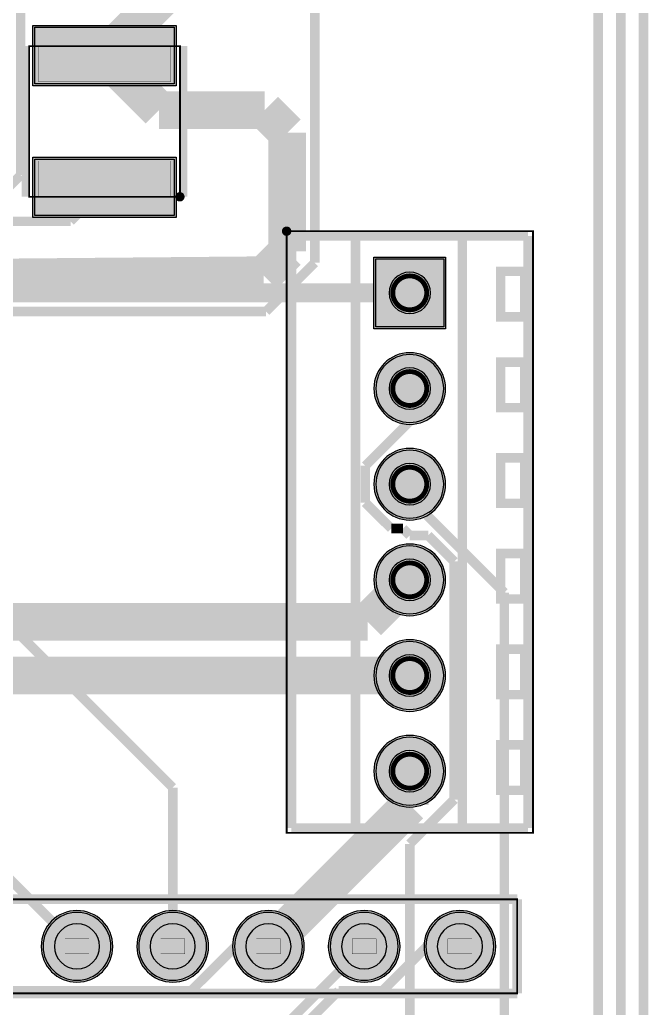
# Model space of a CAD drawing. Header units: millimetres. Extents: x 38.7 to 94.6, y -93.1 to -28.6.
# Drawn here: x 77.95 to 94.63, y -71.34 to -45.1 of the extents above; entities that cross this region are included whole.
import ezdxf

# ---------------------------------------------------------------- set-up
doc = ezdxf.new("R2010")
doc.units = ezdxf.units.MM
doc.header["$MEASUREMENT"] = 0
for name, color, linetype, true_color in [('Board-Outline-Layer', 7, 'Continuous', 0xff00ff), ('Bottom-Layer', 7, 'Continuous', 0x0000ff), ('Bottom-Paste-Mask-Layer', 7, 'Continuous', 0x800000), ('Bottom-Solder-Mask-Layer', 7, 'Continuous', 0xaa00ff), ('Component-Marking-Layer', 7, 'Continuous', 0x66ffcc), ('Component-Shape-Layer', 7, 'Continuous', 0x00cccc), ('Hole-Layer', 7, 'Continuous', 0x222222), ('Multi-Layer', 7, 'Continuous', 0xc0c0c0), ('Pin-Soldering-Layer', 7, 'Continuous', 0xcc9999), ('Top-Layer', 7, 'Continuous', 0xff0000), ('Top-Paste-Mask-Layer', 7, 'Continuous', 0x808080), ('Top-Silkscreen-Layer', 7, 'Continuous', 0xffcc00), ('Top-Solder-Mask-Layer', 7, 'Continuous', 0x800080)]:
    doc.layers.add(name, color=color, linetype=linetype, true_color=true_color)

msp = doc.modelspace()

# ---------------------------------------------------------------- hatches: boundary and pattern name
at = {"layer": 'Bottom-Layer'}
for points in [[(87.4, -51.45), (89.2, -51.45), (89.2, -53.25), (87.4, -53.25)], [(87.4, -54.89, 1), (89.2, -54.89, 1)], [(87.4, -57.43, 1), (89.2, -57.43, 1)], [(87.4, -59.97, 1), (89.2, -59.97, 1)], [(87.4, -62.51, 1), (89.2, -62.51, 1)], [(87.4, -65.05, 1), (89.2, -65.05, 1)], [(78.57, -69.7, 1), (80.37, -69.7, 1)], [(81.11, -69.7, 1), (82.91, -69.7, 1)], [(83.65, -69.7, 1), (85.45, -69.7, 1)], [(86.19, -69.7, 1), (87.99, -69.7, 1)], [(88.73, -69.7, 1), (90.53, -69.7, 1)]]:
    msp.add_hatch(color=256, dxfattribs=at).paths.add_polyline_path(points)
at = {"layer": 'Bottom-Paste-Mask-Layer'}
for points in [[(87.4, -51.45), (89.2, -51.45), (89.2, -53.25), (87.4, -53.25)], [(87.4, -54.89, 1), (89.2, -54.89, 1)], [(87.4, -57.43, 1), (89.2, -57.43, 1)], [(87.4, -59.97, 1), (89.2, -59.97, 1)], [(87.4, -62.51, 1), (89.2, -62.51, 1)], [(87.4, -65.05, 1), (89.2, -65.05, 1)], [(78.57, -69.7, 1), (80.37, -69.7, 1)], [(81.11, -69.7, 1), (82.91, -69.7, 1)], [(83.65, -69.7, 1), (85.45, -69.7, 1)], [(86.19, -69.7, 1), (87.99, -69.7, 1)], [(88.73, -69.7, 1), (90.53, -69.7, 1)]]:
    msp.add_hatch(color=256, dxfattribs=at).paths.add_polyline_path(points)
at = {"layer": 'Bottom-Solder-Mask-Layer'}
for points in [[(87.349, -51.399), (89.251, -51.399), (89.251, -53.301), (87.349, -53.301)], [(87.349, -54.89, 1), (89.251, -54.89, 1)], [(87.349, -57.43, 1), (89.251, -57.43, 1)], [(87.349, -59.97, 1), (89.251, -59.97, 1)], [(87.349, -62.51, 1), (89.251, -62.51, 1)], [(87.349, -65.05, 1), (89.251, -65.05, 1)], [(78.519, -69.7, 1), (80.421, -69.7, 1)], [(81.059, -69.7, 1), (82.961, -69.7, 1)], [(83.599, -69.7, 1), (85.501, -69.7, 1)], [(86.139, -69.7, 1), (88.041, -69.7, 1)], [(88.679, -69.7, 1), (90.581, -69.7, 1)]]:
    msp.add_hatch(color=256, dxfattribs=at).paths.add_polyline_path(points)
at = {"layer": 'Component-Marking-Layer'}
for points in [[(82.14, -49.8, 1), (82.26, -49.8, 1)], [(82.14, -49.8, 1), (82.26, -49.8, 1)], [(84.973, -50.713, 1), (85.093, -50.713, 1)], [(84.973, -50.713, 1), (85.093, -50.713, 1)]]:
    msp.add_hatch(color=256, dxfattribs=at).paths.add_polyline_path(points)
at = {"layer": 'Hole-Layer'}
for points in [[(87.75, -52.35, 1), (88.85, -52.35, 1)], [(87.75, -54.89, 1), (88.85, -54.89, 1)], [(87.75, -57.43, 1), (88.85, -57.43, 1)], [(87.75, -59.97, 1), (88.85, -59.97, 1)], [(87.75, -62.51, 1), (88.85, -62.51, 1)], [(87.75, -65.05, 1), (88.85, -65.05, 1)], [(78.87, -69.7, 1), (80.07, -69.7, 1)], [(81.41, -69.7, 1), (82.61, -69.7, 1)], [(83.95, -69.7, 1), (85.15, -69.7, 1)], [(86.49, -69.7, 1), (87.69, -69.7, 1)], [(89.03, -69.7, 1), (90.23, -69.7, 1)]]:
    msp.add_hatch(color=256, dxfattribs=at).paths.add_polyline_path(points)
at = {"layer": 'Multi-Layer'}
for points in [[(87.4, -51.45), (89.2, -51.45), (89.2, -53.25), (87.4, -53.25)], [(87.4, -51.45), (89.2, -51.45), (89.2, -53.25), (87.4, -53.25)], [(87.4, -51.45), (89.2, -51.45), (89.2, -53.25), (87.4, -53.25)], [(87.4, -54.89, 1), (89.2, -54.89, 1)], [(87.4, -54.89, 1), (89.2, -54.89, 1)], [(87.4, -54.89, 1), (89.2, -54.89, 1)], [(87.4, -57.43, 1), (89.2, -57.43, 1)], [(87.4, -57.43, 1), (89.2, -57.43, 1)], [(87.4, -57.43, 1), (89.2, -57.43, 1)], [(87.4, -59.97, 1), (89.2, -59.97, 1)], [(87.4, -59.97, 1), (89.2, -59.97, 1)], [(87.4, -59.97, 1), (89.2, -59.97, 1)], [(87.4, -62.51, 1), (89.2, -62.51, 1)], [(87.4, -62.51, 1), (89.2, -62.51, 1)], [(87.4, -62.51, 1), (89.2, -62.51, 1)], [(87.4, -65.05, 1), (89.2, -65.05, 1)], [(87.4, -65.05, 1), (89.2, -65.05, 1)], [(87.4, -65.05, 1), (89.2, -65.05, 1)], [(78.57, -69.7, 1), (80.37, -69.7, 1)], [(78.57, -69.7, 1), (80.37, -69.7, 1)], [(78.57, -69.7, 1), (80.37, -69.7, 1)], [(81.11, -69.7, 1), (82.91, -69.7, 1)], [(81.11, -69.7, 1), (82.91, -69.7, 1)], [(81.11, -69.7, 1), (82.91, -69.7, 1)], [(83.65, -69.7, 1), (85.45, -69.7, 1)], [(83.65, -69.7, 1), (85.45, -69.7, 1)], [(83.65, -69.7, 1), (85.45, -69.7, 1)], [(86.19, -69.7, 1), (87.99, -69.7, 1)], [(86.19, -69.7, 1), (87.99, -69.7, 1)], [(86.19, -69.7, 1), (87.99, -69.7, 1)], [(88.73, -69.7, 1), (90.53, -69.7, 1)], [(88.73, -69.7, 1), (90.53, -69.7, 1)], [(88.73, -69.7, 1), (90.53, -69.7, 1)]]:
    msp.add_hatch(color=256, dxfattribs=at).paths.add_polyline_path(points)
at = {"layer": 'Pin-Soldering-Layer'}
for points in [[(78.45, -45.8), (81.95, -45.8), (81.95, -46.75), (78.45, -46.75)], [(78.45, -45.8), (81.95, -45.8), (81.95, -46.75), (78.45, -46.75)], [(81.95, -49.8), (78.45, -49.8), (78.45, -48.85), (81.95, -48.85)], [(81.95, -49.8), (78.45, -49.8), (78.45, -48.85), (81.95, -48.85)], [(87.85, -52.35, 1), (88.75, -52.35, 1)], [(87.85, -52.35, 1), (88.75, -52.35, 1)], [(87.85, -54.89, 1), (88.75, -54.89, 1)], [(87.85, -54.89, 1), (88.75, -54.89, 1)], [(87.85, -57.43, 1), (88.75, -57.43, 1)], [(87.85, -57.43, 1), (88.75, -57.43, 1)], [(87.85, -59.97, 1), (88.75, -59.97, 1)], [(87.85, -59.97, 1), (88.75, -59.97, 1)], [(87.85, -62.51, 1), (88.75, -62.51, 1)], [(87.85, -62.51, 1), (88.75, -62.51, 1)], [(87.85, -65.05, 1), (88.75, -65.05, 1)], [(87.85, -65.05, 1), (88.75, -65.05, 1)], [(79.15, -69.5), (79.79, -69.5), (79.79, -69.9), (79.15, -69.9)], [(79.15, -69.5), (79.79, -69.5), (79.79, -69.9), (79.15, -69.9)], [(81.69, -69.5), (82.33, -69.5), (82.33, -69.9), (81.69, -69.9)], [(81.69, -69.5), (82.33, -69.5), (82.33, -69.9), (81.69, -69.9)], [(84.23, -69.5), (84.87, -69.5), (84.87, -69.9), (84.23, -69.9)], [(84.23, -69.5), (84.87, -69.5), (84.87, -69.9), (84.23, -69.9)], [(86.77, -69.5), (87.41, -69.5), (87.41, -69.9), (86.77, -69.9)], [(86.77, -69.5), (87.41, -69.5), (87.41, -69.9), (86.77, -69.9)], [(89.31, -69.5), (89.95, -69.5), (89.95, -69.9), (89.31, -69.9)], [(89.31, -69.5), (89.95, -69.5), (89.95, -69.9), (89.31, -69.9)]]:
    msp.add_hatch(color=256, dxfattribs=at).paths.add_polyline_path(points)
at = {"layer": 'Top-Layer'}
for points in [[(82.05, -46.8), (78.35, -46.8), (78.35, -45.3), (82.05, -45.3)], [(82.05, -50.3), (78.35, -50.3), (78.35, -48.8), (82.05, -48.8)], [(87.4, -51.45), (89.2, -51.45), (89.2, -53.25), (87.4, -53.25)], [(87.4, -54.89, 1), (89.2, -54.89, 1)], [(87.4, -57.43, 1), (89.2, -57.43, 1)], [(87.4, -59.97, 1), (89.2, -59.97, 1)], [(87.4, -62.51, 1), (89.2, -62.51, 1)], [(87.4, -65.05, 1), (89.2, -65.05, 1)], [(78.57, -69.7, 1), (80.37, -69.7, 1)], [(81.11, -69.7, 1), (82.91, -69.7, 1)], [(83.65, -69.7, 1), (85.45, -69.7, 1)], [(86.19, -69.7, 1), (87.99, -69.7, 1)], [(88.73, -69.7, 1), (90.53, -69.7, 1)]]:
    msp.add_hatch(color=256, dxfattribs=at).paths.add_polyline_path(points)
at = {"layer": 'Top-Paste-Mask-Layer'}
for points in [[(82.05, -46.8), (78.35, -46.8), (78.35, -45.3), (82.05, -45.3)], [(82.05, -50.3), (78.35, -50.3), (78.35, -48.8), (82.05, -48.8)], [(87.4, -51.45), (89.2, -51.45), (89.2, -53.25), (87.4, -53.25)], [(87.4, -54.89, 1), (89.2, -54.89, 1)], [(87.4, -57.43, 1), (89.2, -57.43, 1)], [(87.4, -59.97, 1), (89.2, -59.97, 1)], [(87.4, -62.51, 1), (89.2, -62.51, 1)], [(87.4, -65.05, 1), (89.2, -65.05, 1)], [(78.57, -69.7, 1), (80.37, -69.7, 1)], [(81.11, -69.7, 1), (82.91, -69.7, 1)], [(83.65, -69.7, 1), (85.45, -69.7, 1)], [(86.19, -69.7, 1), (87.99, -69.7, 1)], [(88.73, -69.7, 1), (90.53, -69.7, 1)]]:
    msp.add_hatch(color=256, dxfattribs=at).paths.add_polyline_path(points)
at = {"layer": 'Top-Solder-Mask-Layer'}
for points in [[(82.101, -46.851), (78.299, -46.851), (78.299, -45.249), (82.101, -45.249)], [(82.101, -50.351), (78.299, -50.351), (78.299, -48.749), (82.101, -48.749)], [(87.349, -51.399), (89.251, -51.399), (89.251, -53.301), (87.349, -53.301)], [(87.349, -54.89, 1), (89.251, -54.89, 1)], [(87.349, -57.43, 1), (89.251, -57.43, 1)], [(87.349, -59.97, 1), (89.251, -59.97, 1)], [(87.349, -62.51, 1), (89.251, -62.51, 1)], [(87.349, -65.05, 1), (89.251, -65.05, 1)], [(78.519, -69.7, 1), (80.421, -69.7, 1)], [(81.059, -69.7, 1), (82.961, -69.7, 1)], [(83.599, -69.7, 1), (85.501, -69.7, 1)], [(86.139, -69.7, 1), (88.041, -69.7, 1)], [(88.679, -69.7, 1), (90.581, -69.7, 1)]]:
    msp.add_hatch(color=256, dxfattribs=at).paths.add_polyline_path(points)

# ---------------------------------------------------------------- linework, layer by layer
at = {"layer": 'Board-Outline-Layer', "const_width": 0.254}
msp.add_lwpolyline([(38.8, -93), (38.8, -28.7), (94.5, -28.7), (94.5, -93)], close=True, dxfattribs=at)
at = {"layer": 'Bottom-Layer'}
for points, const_width in [([(68.14, -51.615), (82.01, -65.485)], 0.254), ([(88.3, -52.35), (69.798, -52.35)], 0.5), ([(67.5, -57.73), (79.47, -69.7)], 0.254), ([(82.01, -65.485), (82.01, -69.7)], 0.254), ([(84.69, -72.1), (87.09, -69.7)], 0.254), ([(87.579, -70.879), (88.758, -69.7)], 0.254), ([(88.758, -69.7), (89.63, -69.7)], 0.254), ([(84.838, -72.456), (86.415, -70.879)], 0.254), ([(86.415, -70.879), (87.579, -70.879)], 0.254)]:
    msp.add_lwpolyline(points, dxfattribs=dict(at, const_width=const_width))
msp.add_lwpolyline([(87.4, -51.45), (89.2, -51.45), (89.2, -53.25), (87.4, -53.25)], close=True, dxfattribs=at)
for points in [[(87.4, -54.89, 1), (89.2, -54.89), (89.2, -54.89, 1), (87.4, -54.89)], [(87.4, -57.43, 1), (89.2, -57.43), (89.2, -57.43, 1), (87.4, -57.43)], [(87.4, -59.97, 1), (89.2, -59.97), (89.2, -59.97, 1), (87.4, -59.97)], [(87.4, -62.51, 1), (89.2, -62.51), (89.2, -62.51, 1), (87.4, -62.51)], [(87.4, -65.05, 1), (89.2, -65.05), (89.2, -65.05, 1), (87.4, -65.05)], [(78.57, -69.7, 1), (80.37, -69.7), (80.37, -69.7, 1), (78.57, -69.7)], [(81.11, -69.7, 1), (82.91, -69.7), (82.91, -69.7, 1), (81.11, -69.7)], [(83.65, -69.7, 1), (85.45, -69.7), (85.45, -69.7, 1), (83.65, -69.7)], [(86.19, -69.7, 1), (87.99, -69.7), (87.99, -69.7, 1), (86.19, -69.7)], [(88.73, -69.7, 1), (90.53, -69.7), (90.53, -69.7, 1), (88.73, -69.7)]]:
    msp.add_lwpolyline(points, format="xyb", dxfattribs=at)
at = {"layer": 'Bottom-Paste-Mask-Layer'}
msp.add_lwpolyline([(87.4, -51.45), (89.2, -51.45), (89.2, -53.25), (87.4, -53.25)], close=True, dxfattribs=at)
for points in [[(87.4, -54.89, 1), (89.2, -54.89), (89.2, -54.89, 1), (87.4, -54.89)], [(87.4, -57.43, 1), (89.2, -57.43), (89.2, -57.43, 1), (87.4, -57.43)], [(87.4, -59.97, 1), (89.2, -59.97), (89.2, -59.97, 1), (87.4, -59.97)], [(87.4, -62.51, 1), (89.2, -62.51), (89.2, -62.51, 1), (87.4, -62.51)], [(87.4, -65.05, 1), (89.2, -65.05), (89.2, -65.05, 1), (87.4, -65.05)], [(78.57, -69.7, 1), (80.37, -69.7), (80.37, -69.7, 1), (78.57, -69.7)], [(81.11, -69.7, 1), (82.91, -69.7), (82.91, -69.7, 1), (81.11, -69.7)], [(83.65, -69.7, 1), (85.45, -69.7), (85.45, -69.7, 1), (83.65, -69.7)], [(86.19, -69.7, 1), (87.99, -69.7), (87.99, -69.7, 1), (86.19, -69.7)], [(88.73, -69.7, 1), (90.53, -69.7), (90.53, -69.7, 1), (88.73, -69.7)]]:
    msp.add_lwpolyline(points, format="xyb", dxfattribs=at)
at = {"layer": 'Bottom-Solder-Mask-Layer'}
msp.add_lwpolyline([(87.349, -51.399), (89.251, -51.399), (89.251, -53.301), (87.349, -53.301)], close=True, dxfattribs=at)
for points in [[(87.349, -54.89, 1), (89.251, -54.89), (89.251, -54.89, 1), (87.349, -54.89)], [(87.349, -57.43, 1), (89.251, -57.43), (89.251, -57.43, 1), (87.349, -57.43)], [(87.349, -59.97, 1), (89.251, -59.97), (89.251, -59.97, 1), (87.349, -59.97)], [(87.349, -62.51, 1), (89.251, -62.51), (89.251, -62.51, 1), (87.349, -62.51)], [(87.349, -65.05, 1), (89.251, -65.05), (89.251, -65.05, 1), (87.349, -65.05)], [(78.519, -69.7, 1), (80.421, -69.7), (80.421, -69.7, 1), (78.519, -69.7)], [(81.059, -69.7, 1), (82.961, -69.7), (82.961, -69.7, 1), (81.059, -69.7)], [(83.599, -69.7, 1), (85.501, -69.7), (85.501, -69.7, 1), (83.599, -69.7)], [(86.139, -69.7, 1), (88.041, -69.7), (88.041, -69.7, 1), (86.139, -69.7)], [(88.679, -69.7, 1), (90.581, -69.7), (90.581, -69.7, 1), (88.679, -69.7)]]:
    msp.add_lwpolyline(points, format="xyb", dxfattribs=at)
at = {"layer": 'Component-Marking-Layer', "const_width": 0.129}
msp.add_lwpolyline([(82.14, -49.8, 1), (82.26, -49.8), (82.26, -49.8, 1), (82.14, -49.8)], format="xyb", dxfattribs=at)
msp.add_lwpolyline([(82.14, -49.8, 1), (82.26, -49.8), (82.26, -49.8, 1), (82.14, -49.8)], format="xyb", dxfattribs=at)
msp.add_lwpolyline([(84.973, -50.713, 1), (85.093, -50.713, 1)], format="xyb", close=True, dxfattribs=at)
msp.add_lwpolyline([(84.973, -50.713, 1), (85.093, -50.713, 1)], format="xyb", close=True, dxfattribs=at)
at = {"layer": 'Component-Shape-Layer', "const_width": 0.0508}
for points in [[(82.2, -49.8), (78.2, -49.8), (78.2, -45.8), (82.2, -45.8)], [(82.2, -49.8), (78.2, -49.8), (78.2, -45.8), (82.2, -45.8)], [(91.567, -50.713), (91.567, -66.687), (85.033, -66.687), (85.033, -50.713)], [(91.567, -50.713), (91.567, -66.687), (85.033, -66.687), (85.033, -50.713)], [(39.85, -70.95), (39.85, -68.45), (91.15, -68.45), (91.15, -70.95)], [(39.85, -70.95), (39.85, -68.45), (91.15, -68.45), (91.15, -70.95)]]:
    msp.add_lwpolyline(points, close=True, dxfattribs=at)
at = {"layer": 'Hole-Layer'}
for points in [[(87.75, -52.35, 1), (88.85, -52.35), (88.85, -52.35, 1), (87.75, -52.35)], [(87.75, -54.89, 1), (88.85, -54.89), (88.85, -54.89, 1), (87.75, -54.89)], [(87.75, -57.43, 1), (88.85, -57.43), (88.85, -57.43, 1), (87.75, -57.43)], [(87.75, -59.97, 1), (88.85, -59.97), (88.85, -59.97, 1), (87.75, -59.97)], [(87.75, -62.51, 1), (88.85, -62.51), (88.85, -62.51, 1), (87.75, -62.51)], [(87.75, -65.05, 1), (88.85, -65.05), (88.85, -65.05, 1), (87.75, -65.05)], [(78.87, -69.7, 1), (80.07, -69.7), (80.07, -69.7, 1), (78.87, -69.7)], [(81.41, -69.7, 1), (82.61, -69.7), (82.61, -69.7, 1), (81.41, -69.7)], [(83.95, -69.7, 1), (85.15, -69.7), (85.15, -69.7, 1), (83.95, -69.7)], [(86.49, -69.7, 1), (87.69, -69.7), (87.69, -69.7, 1), (86.49, -69.7)], [(89.03, -69.7, 1), (90.23, -69.7), (90.23, -69.7, 1), (89.03, -69.7)]]:
    msp.add_lwpolyline(points, format="xyb", dxfattribs=at)
at = {"layer": 'Multi-Layer'}
msp.add_lwpolyline([(87.4, -51.45), (89.2, -51.45), (89.2, -53.25), (87.4, -53.25)], close=True, dxfattribs=at)
msp.add_lwpolyline([(87.4, -51.45), (89.2, -51.45), (89.2, -53.25), (87.4, -53.25)], close=True, dxfattribs=at)
msp.add_lwpolyline([(87.4, -51.45), (89.2, -51.45), (89.2, -53.25), (87.4, -53.25)], close=True, dxfattribs=at)
for points in [[(87.4, -54.89, 1), (89.2, -54.89), (89.2, -54.89, 1), (87.4, -54.89)], [(87.4, -54.89, 1), (89.2, -54.89), (89.2, -54.89, 1), (87.4, -54.89)], [(87.4, -54.89, 1), (89.2, -54.89), (89.2, -54.89, 1), (87.4, -54.89)], [(87.4, -57.43, 1), (89.2, -57.43), (89.2, -57.43, 1), (87.4, -57.43)], [(87.4, -57.43, 1), (89.2, -57.43), (89.2, -57.43, 1), (87.4, -57.43)], [(87.4, -57.43, 1), (89.2, -57.43), (89.2, -57.43, 1), (87.4, -57.43)], [(87.4, -59.97, 1), (89.2, -59.97), (89.2, -59.97, 1), (87.4, -59.97)], [(87.4, -59.97, 1), (89.2, -59.97), (89.2, -59.97, 1), (87.4, -59.97)], [(87.4, -59.97, 1), (89.2, -59.97), (89.2, -59.97, 1), (87.4, -59.97)], [(87.4, -62.51, 1), (89.2, -62.51), (89.2, -62.51, 1), (87.4, -62.51)], [(87.4, -62.51, 1), (89.2, -62.51), (89.2, -62.51, 1), (87.4, -62.51)], [(87.4, -62.51, 1), (89.2, -62.51), (89.2, -62.51, 1), (87.4, -62.51)], [(87.4, -65.05, 1), (89.2, -65.05), (89.2, -65.05, 1), (87.4, -65.05)], [(87.4, -65.05, 1), (89.2, -65.05), (89.2, -65.05, 1), (87.4, -65.05)], [(87.4, -65.05, 1), (89.2, -65.05), (89.2, -65.05, 1), (87.4, -65.05)], [(78.57, -69.7, 1), (80.37, -69.7), (80.37, -69.7, 1), (78.57, -69.7)], [(78.57, -69.7, 1), (80.37, -69.7), (80.37, -69.7, 1), (78.57, -69.7)], [(78.57, -69.7, 1), (80.37, -69.7), (80.37, -69.7, 1), (78.57, -69.7)], [(81.11, -69.7, 1), (82.91, -69.7), (82.91, -69.7, 1), (81.11, -69.7)], [(81.11, -69.7, 1), (82.91, -69.7), (82.91, -69.7, 1), (81.11, -69.7)], [(81.11, -69.7, 1), (82.91, -69.7), (82.91, -69.7, 1), (81.11, -69.7)], [(83.65, -69.7, 1), (85.45, -69.7), (85.45, -69.7, 1), (83.65, -69.7)], [(83.65, -69.7, 1), (85.45, -69.7), (85.45, -69.7, 1), (83.65, -69.7)], [(83.65, -69.7, 1), (85.45, -69.7), (85.45, -69.7, 1), (83.65, -69.7)], [(86.19, -69.7, 1), (87.99, -69.7), (87.99, -69.7, 1), (86.19, -69.7)], [(86.19, -69.7, 1), (87.99, -69.7), (87.99, -69.7, 1), (86.19, -69.7)], [(86.19, -69.7, 1), (87.99, -69.7), (87.99, -69.7, 1), (86.19, -69.7)], [(88.73, -69.7, 1), (90.53, -69.7), (90.53, -69.7, 1), (88.73, -69.7)], [(88.73, -69.7, 1), (90.53, -69.7), (90.53, -69.7, 1), (88.73, -69.7)], [(88.73, -69.7, 1), (90.53, -69.7), (90.53, -69.7, 1), (88.73, -69.7)]]:
    msp.add_lwpolyline(points, format="xyb", dxfattribs=at)
at = {"layer": 'Pin-Soldering-Layer', "const_width": 0.00508}
for points in [[(78.45, -45.8), (81.95, -45.8), (81.95, -46.75), (78.45, -46.75)], [(78.45, -45.8), (81.95, -45.8), (81.95, -46.75), (78.45, -46.75)], [(81.95, -49.8), (78.45, -49.8), (78.45, -48.85), (81.95, -48.85)], [(81.95, -49.8), (78.45, -49.8), (78.45, -48.85), (81.95, -48.85)], [(79.15, -69.5), (79.79, -69.5), (79.79, -69.9), (79.15, -69.9)], [(79.15, -69.5), (79.79, -69.5), (79.79, -69.9), (79.15, -69.9)], [(81.69, -69.5), (82.33, -69.5), (82.33, -69.9), (81.69, -69.9)], [(81.69, -69.5), (82.33, -69.5), (82.33, -69.9), (81.69, -69.9)], [(84.23, -69.5), (84.87, -69.5), (84.87, -69.9), (84.23, -69.9)], [(84.23, -69.5), (84.87, -69.5), (84.87, -69.9), (84.23, -69.9)], [(86.77, -69.5), (87.41, -69.5), (87.41, -69.9), (86.77, -69.9)], [(86.77, -69.5), (87.41, -69.5), (87.41, -69.9), (86.77, -69.9)], [(89.31, -69.5), (89.95, -69.5), (89.95, -69.9), (89.31, -69.9)], [(89.31, -69.5), (89.95, -69.5), (89.95, -69.9), (89.31, -69.9)]]:
    msp.add_lwpolyline(points, close=True, dxfattribs=at)
at = {"layer": 'Pin-Soldering-Layer', "const_width": 0.129}
for points in [[(87.85, -52.35, 1), (88.75, -52.35), (88.75, -52.35, 1), (87.85, -52.35)], [(87.85, -52.35, 1), (88.75, -52.35), (88.75, -52.35, 1), (87.85, -52.35)], [(87.85, -54.89, 1), (88.75, -54.89), (88.75, -54.89, 1), (87.85, -54.89)], [(87.85, -54.89, 1), (88.75, -54.89), (88.75, -54.89, 1), (87.85, -54.89)], [(87.85, -57.43, 1), (88.75, -57.43), (88.75, -57.43, 1), (87.85, -57.43)], [(87.85, -57.43, 1), (88.75, -57.43), (88.75, -57.43, 1), (87.85, -57.43)], [(87.85, -59.97, 1), (88.75, -59.97), (88.75, -59.97, 1), (87.85, -59.97)], [(87.85, -59.97, 1), (88.75, -59.97), (88.75, -59.97, 1), (87.85, -59.97)], [(87.85, -62.51, 1), (88.75, -62.51), (88.75, -62.51, 1), (87.85, -62.51)], [(87.85, -62.51, 1), (88.75, -62.51), (88.75, -62.51, 1), (87.85, -62.51)], [(87.85, -65.05, 1), (88.75, -65.05), (88.75, -65.05, 1), (87.85, -65.05)], [(87.85, -65.05, 1), (88.75, -65.05), (88.75, -65.05, 1), (87.85, -65.05)]]:
    msp.add_lwpolyline(points, format="xyb", dxfattribs=at)
at = {"layer": 'Top-Layer'}
for points, const_width in [([(93.9, -32.9), (93.9, -77.9)], 0.254), ([(93.3, -33.2), (93.3, -76.87)], 0.254), ([(85.779, -51.552), (85.779, -36.831)], 0.254), ([(77.975, -43.6), (77.975, -49.225)], 0.254), ([(81.8, -44.45), (80.2, -46.05)], 1), ([(80.2, -46.05), (81.65, -47.5)], 1), ([(81.65, -47.5), (84.45, -47.5)], 1), ([(84.45, -47.5), (85.05, -48.1)], 1), ([(85.05, -48.1), (85.05, -51.25)], 1), ([(77.975, -49.225), (77.6, -49.6)], 0.254), ([(79.3, -50.45), (80.2, -49.55)], 0.254), ([(76.25, -50.45), (79.3, -50.45)], 0.254), ([(85.05, -51.25), (84.419, -51.881)], 1), ([(84.419, -51.881), (69.851, -52.009)], 1), ([(84.486, -52.845), (85.779, -51.552)], 0.254), ([(69.1, -52.845), (84.486, -52.845)], 0.254), ([(88.3, -54.89), (88.3, -55.763)], 0.254), ([(88.3, -55.763), (87.121, -56.942)], 0.254), ([(87.121, -56.942), (87.121, -57.919)], 0.254), ([(88.3, -57.43), (88.3, -57.799)], 0.254), ([(88.3, -57.799), (90.809, -60.308)], 0.254), ([(87.121, -57.919), (87.812, -58.609)], 0.254), ([(87.812, -58.609), (88.118, -58.609)], 0.254), ([(88.118, -58.609), (88.3, -58.791)], 0.254), ([(88.3, -58.791), (88.789, -58.791)], 0.254), ([(88.789, -58.791), (89.479, -59.482)], 0.254), ([(87.186, -61.084), (88.3, -59.97)], 1), ([(89.479, -59.482), (89.479, -65.802)], 0.254), ([(90.809, -60.308), (90.809, -77.091)], 0.254), ([(68.909, -61.084), (87.186, -61.084)], 1), ([(68.235, -62.51), (88.3, -62.51)], 1), ([(88.3, -65.05), (88.3, -65.95)], 1), ([(88.3, -65.95), (84.55, -69.7)], 1), ([(89.479, -65.802), (88.3, -66.981)], 0.254), ([(88.3, -66.981), (88.3, -78.2)], 0.254), ([(82.499, -70.879), (83.678, -69.7)], 0.254), ([(83.678, -69.7), (84.55, -69.7)], 0.254), ([(76.442, -70.879), (82.499, -70.879)], 0.254)]:
    msp.add_lwpolyline(points, dxfattribs=dict(at, const_width=const_width))
for points in [[(82.05, -46.8), (78.35, -46.8), (78.35, -45.3), (82.05, -45.3)], [(82.05, -50.3), (78.35, -50.3), (78.35, -48.8), (82.05, -48.8)], [(87.4, -51.45), (89.2, -51.45), (89.2, -53.25), (87.4, -53.25)]]:
    msp.add_lwpolyline(points, close=True, dxfattribs=at)
for points in [[(87.4, -54.89, 1), (89.2, -54.89), (89.2, -54.89, 1), (87.4, -54.89)], [(87.4, -57.43, 1), (89.2, -57.43), (89.2, -57.43, 1), (87.4, -57.43)], [(87.4, -59.97, 1), (89.2, -59.97), (89.2, -59.97, 1), (87.4, -59.97)], [(87.4, -62.51, 1), (89.2, -62.51), (89.2, -62.51, 1), (87.4, -62.51)], [(87.4, -65.05, 1), (89.2, -65.05), (89.2, -65.05, 1), (87.4, -65.05)], [(78.57, -69.7, 1), (80.37, -69.7), (80.37, -69.7, 1), (78.57, -69.7)], [(81.11, -69.7, 1), (82.91, -69.7), (82.91, -69.7, 1), (81.11, -69.7)], [(83.65, -69.7, 1), (85.45, -69.7), (85.45, -69.7, 1), (83.65, -69.7)], [(86.19, -69.7, 1), (87.99, -69.7), (87.99, -69.7, 1), (86.19, -69.7)], [(88.73, -69.7, 1), (90.53, -69.7), (90.53, -69.7, 1), (88.73, -69.7)]]:
    msp.add_lwpolyline(points, format="xyb", dxfattribs=at)
at = {"layer": 'Top-Paste-Mask-Layer'}
for points in [[(82.05, -46.8), (78.35, -46.8), (78.35, -45.3), (82.05, -45.3)], [(82.05, -50.3), (78.35, -50.3), (78.35, -48.8), (82.05, -48.8)], [(87.4, -51.45), (89.2, -51.45), (89.2, -53.25), (87.4, -53.25)]]:
    msp.add_lwpolyline(points, close=True, dxfattribs=at)
for points in [[(87.4, -54.89, 1), (89.2, -54.89), (89.2, -54.89, 1), (87.4, -54.89)], [(87.4, -57.43, 1), (89.2, -57.43), (89.2, -57.43, 1), (87.4, -57.43)], [(87.4, -59.97, 1), (89.2, -59.97), (89.2, -59.97, 1), (87.4, -59.97)], [(87.4, -62.51, 1), (89.2, -62.51), (89.2, -62.51, 1), (87.4, -62.51)], [(87.4, -65.05, 1), (89.2, -65.05), (89.2, -65.05, 1), (87.4, -65.05)], [(78.57, -69.7, 1), (80.37, -69.7), (80.37, -69.7, 1), (78.57, -69.7)], [(81.11, -69.7, 1), (82.91, -69.7), (82.91, -69.7, 1), (81.11, -69.7)], [(83.65, -69.7, 1), (85.45, -69.7), (85.45, -69.7, 1), (83.65, -69.7)], [(86.19, -69.7, 1), (87.99, -69.7), (87.99, -69.7, 1), (86.19, -69.7)], [(88.73, -69.7, 1), (90.53, -69.7), (90.53, -69.7, 1), (88.73, -69.7)]]:
    msp.add_lwpolyline(points, format="xyb", dxfattribs=at)
at = {"layer": 'Top-Silkscreen-Layer'}
for points, const_width in [([(78.1, -49.8), (78.1, -45.8)], 0.203), ([(78.1, -49.8), (78.1, -45.8)], 0.203), ([(82.3, -49.8), (82.3, -45.8)], 0.203), ([(82.3, -49.8), (82.3, -45.8)], 0.203), ([(91.44, -50.84), (85.16, -50.84)], 0.254), ([(85.16, -66.56), (85.16, -50.84)], 0.254), ([(91.44, -50.84), (85.16, -50.84)], 0.254), ([(85.16, -66.56), (85.16, -50.84)], 0.254), ([(86.858, -66.56), (86.858, -50.84)], 0.254), ([(86.858, -66.56), (86.858, -50.84)], 0.254), ([(89.695, -66.56), (89.695, -50.84)], 0.254), ([(89.695, -66.56), (89.695, -50.84)], 0.254), ([(91.44, -66.56), (91.44, -50.84)], 0.254), ([(91.44, -66.56), (91.44, -50.84)], 0.254), ([(91.44, -66.56), (85.16, -66.56)], 0.254), ([(91.44, -66.56), (85.16, -66.56)], 0.254), ([(91.15, -68.45), (39.85, -68.45)], 0.254), ([(91.15, -68.45), (39.85, -68.45)], 0.254), ([(91.15, -70.95), (91.15, -68.45)], 0.254), ([(91.15, -70.95), (91.15, -68.45)], 0.254), ([(39.85, -70.95), (91.15, -70.95)], 0.254), ([(39.85, -70.95), (91.15, -70.95)], 0.254)]:
    msp.add_lwpolyline(points, dxfattribs=dict(at, const_width=const_width))
at = {"layer": 'Top-Silkscreen-Layer', "const_width": 0.254}
for points in [[(91.348, -51.779), (91.348, -52.985), (90.713, -52.985), (90.713, -51.779)], [(91.348, -51.779), (91.348, -52.985), (90.713, -52.985), (90.713, -51.779)], [(91.348, -54.192), (91.348, -55.398), (90.713, -55.398), (90.713, -54.192)], [(91.348, -54.192), (91.348, -55.398), (90.713, -55.398), (90.713, -54.192)], [(91.348, -56.732), (91.348, -57.938), (90.713, -57.938), (90.713, -56.732)], [(91.348, -56.732), (91.348, -57.938), (90.713, -57.938), (90.713, -56.732)], [(91.348, -59.272), (91.348, -60.478), (90.713, -60.478), (90.713, -59.272)], [(91.348, -59.272), (91.348, -60.478), (90.713, -60.478), (90.713, -59.272)], [(91.348, -61.812), (91.348, -63.018), (90.713, -63.018), (90.713, -61.812)], [(91.348, -61.812), (91.348, -63.018), (90.713, -63.018), (90.713, -61.812)], [(91.348, -64.352), (91.348, -65.558), (90.713, -65.558), (90.713, -64.352)], [(91.348, -64.352), (91.348, -65.558), (90.713, -65.558), (90.713, -64.352)]]:
    msp.add_lwpolyline(points, close=True, dxfattribs=at)
at = {"layer": 'Top-Solder-Mask-Layer'}
for points in [[(82.101, -46.851), (78.299, -46.851), (78.299, -45.249), (82.101, -45.249)], [(82.101, -50.351), (78.299, -50.351), (78.299, -48.749), (82.101, -48.749)], [(87.349, -51.399), (89.251, -51.399), (89.251, -53.301), (87.349, -53.301)]]:
    msp.add_lwpolyline(points, close=True, dxfattribs=at)
for points in [[(87.349, -54.89, 1), (89.251, -54.89), (89.251, -54.89, 1), (87.349, -54.89)], [(87.349, -57.43, 1), (89.251, -57.43), (89.251, -57.43, 1), (87.349, -57.43)], [(87.349, -59.97, 1), (89.251, -59.97), (89.251, -59.97, 1), (87.349, -59.97)], [(87.349, -62.51, 1), (89.251, -62.51), (89.251, -62.51, 1), (87.349, -62.51)], [(87.349, -65.05, 1), (89.251, -65.05), (89.251, -65.05, 1), (87.349, -65.05)], [(78.519, -69.7, 1), (80.421, -69.7), (80.421, -69.7, 1), (78.519, -69.7)], [(81.059, -69.7, 1), (82.961, -69.7), (82.961, -69.7, 1), (81.059, -69.7)], [(83.599, -69.7, 1), (85.501, -69.7), (85.501, -69.7, 1), (83.599, -69.7)], [(86.139, -69.7, 1), (88.041, -69.7), (88.041, -69.7, 1), (86.139, -69.7)], [(88.679, -69.7, 1), (90.581, -69.7), (90.581, -69.7, 1), (88.679, -69.7)]]:
    msp.add_lwpolyline(points, format="xyb", dxfattribs=at)

doc.saveas('drawing.dxf')
